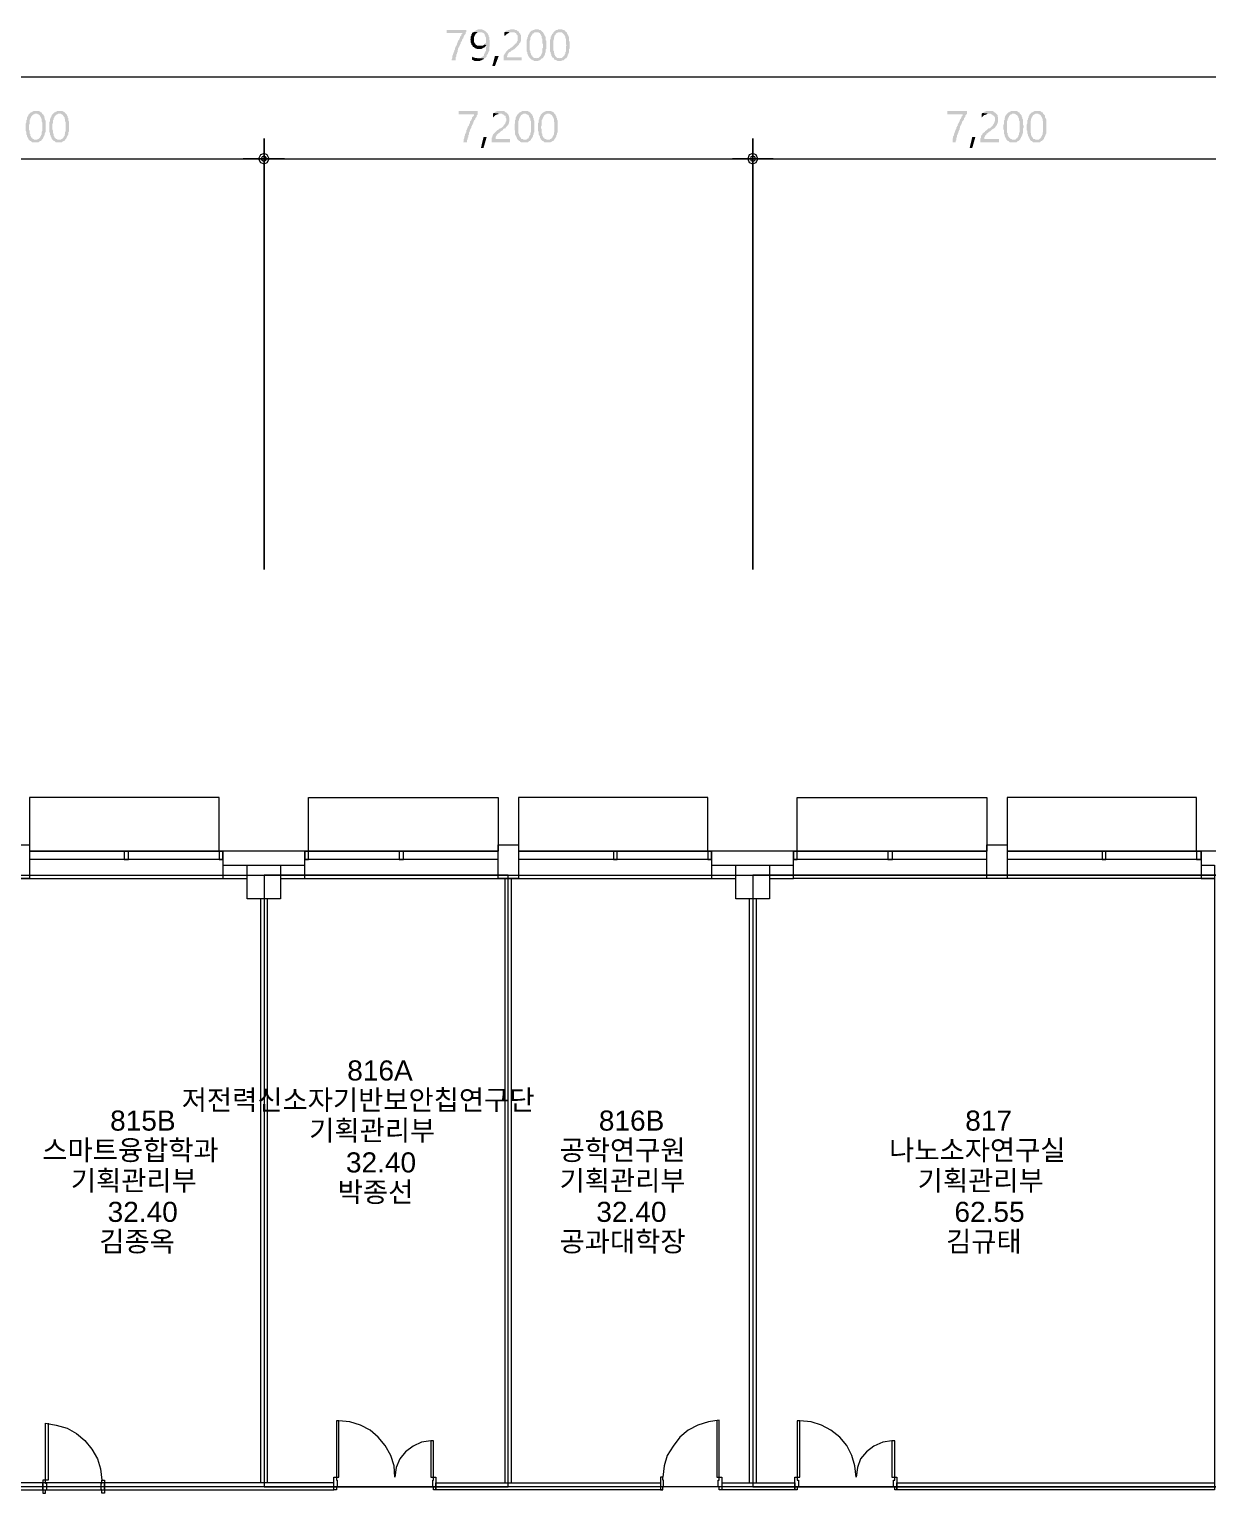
# Model space of a CAD drawing. Header units: millimetres. Extents: x -750 to 90969, y 12223 to 66109.
# Drawn here: x 43804 to 61165, y 28321 to 49913 of the extents above; entities that cross this region are included whole.
import ezdxf

# ---------------------------------------------------------------- set-up
doc = ezdxf.new("R2010")
doc.units = ezdxf.units.MM
for name, color, linetype in [('PDF_문자', 7, 'Continuous'), ('PDF_솔리드 채우기', 7, 'Continuous'), ('PDF_형상', 7, 'Continuous')]:
    doc.layers.add(name, color=color, linetype=linetype)
doc.styles.add('PDF 맑은고딕', font='Arial.ttf')

msp = doc.modelspace()

# ---------------------------------------------------------------- hatches: boundary and pattern name
at = {"layer": 'PDF_솔리드 채우기', "transparency": 33554559}
for points in [[(50243, 49904), (49954, 49904), (49954, 49857), (50187, 49857), (50187, 49857), (50178, 49848), (50169, 49839), (50169, 49820), (50159, 49811), (50150, 49801), (50150, 49792), (50141, 49773), (50141, 49764), (50131, 49755), (50122, 49745), (50122, 49736), (50113, 49727), (50113, 49717), (50103, 49699), (50103, 49699), (50103, 49689), (50094, 49671), (50085, 49661), (50085, 49652), (50075, 49642), (50075, 49624), (50075, 49614), (50066, 49605), (50066, 49596), (50057, 49577), (50057, 49568), (50057, 49568), (50047, 49549), (50047, 49540), (50038, 49521), (50038, 49512), (50038, 49502), (50038, 49493), (50029, 49474), (50029, 49465), (50029, 49456), (50085, 49456), (50085, 49465), (50085, 49474), (50085, 49484), (50085, 49493), (50085, 49502), (50094, 49512), (50094, 49530), (50094, 49540), (50103, 49549), (50103, 49568), (50113, 49577), (50113, 49586), (50113, 49605), (50122, 49614), (50122, 49633), (50131, 49642), (50131, 49652), (50141, 49661), (50141, 49671), (50150, 49680), (50150, 49689), (50159, 49699), (50159, 49717), (50169, 49727), (50169, 49736), (50178, 49745), (50178, 49755), (50187, 49773), (50197, 49783), (50197, 49792), (50206, 49801), (50206, 49811), (50215, 49829), (50225, 49839), (50234, 49848), (50234, 49867), (50243, 49876)], [(50449, 49913), (50440, 49913), (50430, 49913), (50411, 49913), (50402, 49904), (50393, 49904), (50383, 49895), (50374, 49895), (50365, 49885), (50355, 49876), (50440, 49867), (50449, 49867), (50458, 49867), (50477, 49867), (50486, 49857), (50496, 49857), (50505, 49848), (50514, 49839), (50514, 49839), (50514, 49829), (50524, 49811), (50524, 49801), (50533, 49792), (50533, 49783), (50533, 49764), (50533, 49755), (50533, 49745), (50533, 49736), (50533, 49717), (50524, 49708), (50514, 49699), (50505, 49689), (50505, 49689), (50542, 49680), (50542, 49680), (50542, 49661), (50533, 49652), (50533, 49633), (50533, 49624), (50533, 49614), (50533, 49596), (50524, 49586), (50524, 49577), (50514, 49568), (50514, 49558), (50505, 49549), (50505, 49540), (50505, 49530), (50496, 49521), (50486, 49512), (50477, 49512), (50468, 49502), (50458, 49493), (50440, 49493), (50430, 49493), (50421, 49493), (50411, 49484), (50514, 49484), (50524, 49493), (50533, 49502), (50542, 49512), (50542, 49521), (50542, 49530), (50552, 49540), (50561, 49549), (50561, 49558), (50561, 49568), (50570, 49577), (50570, 49586), (50580, 49596), (50580, 49614), (50580, 49624), (50580, 49633), (50580, 49652), (50589, 49661), (50589, 49680), (50589, 49689), (50589, 49708), (50589, 49717), (50589, 49736), (50589, 49745), (50580, 49764), (50580, 49773), (50580, 49783), (50580, 49801), (50570, 49811), (50570, 49820), (50570, 49829), (50561, 49839), (50561, 49848), (50552, 49857), (50552, 49857), (50542, 49867), (50533, 49876), (50524, 49885), (50514, 49895), (50505, 49895), (50496, 49904), (50486, 49904), (50477, 49913), (50458, 49913)], [(50925, 49913), (50916, 49913), (50906, 49913), (50897, 49913), (50878, 49904), (50869, 49904), (50860, 49904), (50850, 49895), (50832, 49895), (50822, 49885), (50813, 49876), (50916, 49867), (50925, 49867), (50934, 49867), (50953, 49867), (50962, 49857), (50972, 49857), (50981, 49848), (50981, 49839), (50990, 49829), (51000, 49820), (51000, 49811), (51000, 49801), (51000, 49783), (51000, 49773), (51000, 49764), (51000, 49745), (50990, 49736), (50990, 49727), (50981, 49717), (50981, 49708), (50972, 49708), (50962, 49699), (50953, 49689), (50944, 49680), (50934, 49671), (50925, 49661), (50916, 49652), (50897, 49642), (50888, 49633), (50878, 49624), (50869, 49624), (50860, 49614), (50850, 49605), (50841, 49596), (50832, 49586), (50822, 49577), (50822, 49568), (50813, 49558), (50804, 49549), (50804, 49540), (50804, 49540), (50794, 49530), (50794, 49512), (50794, 49502), (50794, 49493), (50794, 49474), (50794, 49456), (51056, 49456), (51056, 49502), (50841, 49502), (50841, 49502), (50841, 49512), (50850, 49530), (50850, 49540), (50850, 49540), (50860, 49558), (50869, 49568), (50878, 49577), (50878, 49577), (50888, 49577), (50897, 49586), (50906, 49596), (50916, 49605), (50925, 49605), (50934, 49614), (50953, 49624), (50962, 49633), (50972, 49642), (50981, 49652), (50990, 49661), (51000, 49671), (51009, 49680), (51018, 49689), (51018, 49699), (51028, 49708), (51028, 49708), (51037, 49717), (51037, 49727), (51047, 49736), (51047, 49755), (51047, 49764), (51047, 49773), (51047, 49792), (51047, 49792), (51047, 49801), (51047, 49820), (51047, 49829), (51037, 49839), (51037, 49848), (51028, 49857), (51018, 49867), (51018, 49876), (51009, 49885), (51000, 49885), (50990, 49895), (50981, 49904), (50972, 49904), (50962, 49904), (50944, 49913), (50934, 49913)], [(51280, 49913), (51280, 49913), (51261, 49913), (51252, 49913), (51243, 49904), (51233, 49904), (51215, 49895), (51205, 49895), (51196, 49885), (51187, 49876), (51177, 49867), (51280, 49867), (51280, 49867), (51289, 49867), (51289, 49867), (51299, 49867), (51308, 49867), (51317, 49857), (51327, 49857), (51327, 49848), (51336, 49839), (51336, 49839), (51345, 49829), (51345, 49820), (51355, 49811), (51355, 49792), (51355, 49783), (51364, 49773), (51364, 49755), (51364, 49745), (51364, 49727), (51364, 49708), (51373, 49689), (51373, 49680), (51373, 49661), (51373, 49642), (51364, 49633), (51364, 49614), (51364, 49605), (51364, 49586), (51364, 49577), (51355, 49558), (51355, 49549), (51345, 49540), (51345, 49530), (51336, 49521), (51336, 49521), (51327, 49512), (51317, 49502), (51317, 49502), (51308, 49493), (51299, 49493), (51289, 49493), (51280, 49493), (51271, 49484), (51364, 49484), (51373, 49493), (51383, 49512), (51383, 49512), (51392, 49521), (51392, 49530), (51401, 49540), (51401, 49549), (51401, 49558), (51411, 49577), (51411, 49586), (51411, 49596), (51411, 49614), (51420, 49624), (51420, 49633), (51420, 49652), (51420, 49671), (51420, 49680), (51420, 49699), (51420, 49717), (51420, 49727), (51420, 49745), (51411, 49755), (51411, 49773), (51411, 49783), (51411, 49801), (51401, 49811), (51401, 49820), (51392, 49829), (51392, 49839), (51383, 49848), (51383, 49857), (51373, 49867), (51373, 49876), (51364, 49876), (51355, 49885), (51345, 49895), (51345, 49895), (51336, 49904), (51327, 49904), (51317, 49904), (51308, 49913), (51299, 49913), (51289, 49913)], [(51625, 49913), (51625, 49913), (51607, 49913), (51597, 49913), (51588, 49904), (51569, 49904), (51560, 49895), (51551, 49895), (51541, 49885), (51532, 49876), (51523, 49867), (51625, 49867), (51625, 49867), (51635, 49867), (51635, 49867), (51644, 49867), (51654, 49867), (51663, 49857), (51663, 49857), (51672, 49848), (51682, 49839), (51682, 49839), (51691, 49829), (51691, 49820), (51700, 49811), (51700, 49792), (51700, 49783), (51710, 49773), (51710, 49755), (51710, 49745), (51710, 49727), (51710, 49708), (51710, 49689), (51719, 49680), (51710, 49661), (51710, 49642), (51710, 49633), (51710, 49614), (51710, 49605), (51710, 49586), (51700, 49577), (51700, 49558), (51700, 49549), (51691, 49540), (51691, 49530), (51682, 49521), (51682, 49521), (51672, 49512), (51663, 49502), (51663, 49502), (51654, 49493), (51644, 49493), (51635, 49493), (51625, 49493), (51616, 49484), (51710, 49484), (51719, 49493), (51728, 49512), (51728, 49512), (51738, 49521), (51738, 49530), (51738, 49540), (51747, 49549), (51747, 49558), (51756, 49577), (51756, 49586), (51756, 49596), (51756, 49614), (51756, 49624), (51766, 49633), (51766, 49652), (51766, 49671), (51766, 49680), (51766, 49699), (51766, 49717), (51766, 49727), (51756, 49745), (51756, 49755), (51756, 49773), (51756, 49783), (51756, 49801), (51747, 49811), (51747, 49820), (51738, 49829), (51738, 49839), (51728, 49848), (51728, 49857), (51719, 49867), (51719, 49876), (51710, 49876), (51700, 49885), (51691, 49895), (51691, 49895), (51682, 49904), (51672, 49904), (51663, 49904), (51654, 49913), (51644, 49913), (51635, 49913)], [(50355, 49876), (50346, 49867), (50337, 49867), (50327, 49857), (50327, 49848), (50318, 49839), (50318, 49820), (50309, 49811), (50309, 49801), (50309, 49792), (50309, 49773), (50299, 49764), (50309, 49755), (50309, 49736), (50309, 49727), (50309, 49717), (50318, 49699), (50318, 49689), (50327, 49680), (50337, 49671), (50337, 49661), (50449, 49671), (50440, 49671), (50430, 49671), (50421, 49671), (50402, 49671), (50393, 49680), (50383, 49689), (50374, 49699), (50374, 49699), (50365, 49708), (50365, 49717), (50355, 49727), (50355, 49745), (50355, 49755), (50355, 49773), (50355, 49773), (50355, 49783), (50355, 49801), (50365, 49811), (50365, 49820), (50374, 49829), (50374, 49839), (50374, 49839), (50383, 49848), (50393, 49857), (50411, 49867), (50421, 49867), (50430, 49867), (50440, 49867)], [(50505, 49689), (50496, 49680), (50486, 49671), (50468, 49671), (50458, 49671), (50449, 49671), (50337, 49661), (50346, 49652), (50355, 49652), (50365, 49642), (50374, 49633), (50383, 49633), (50402, 49624), (50411, 49624), (50421, 49624), (50440, 49624), (50440, 49624), (50458, 49624), (50468, 49624), (50477, 49633), (50486, 49633), (50496, 49642), (50505, 49642), (50514, 49652), (50524, 49661), (50533, 49671), (50533, 49680), (50542, 49680)], [(50813, 49876), (50804, 49867), (50804, 49820), (50813, 49820), (50822, 49829), (50832, 49839), (50841, 49848), (50850, 49848), (50860, 49857), (50869, 49857), (50878, 49867), (50888, 49867), (50906, 49867), (50916, 49867)], [(51177, 49867), (51177, 49857), (51168, 49848), (51168, 49848), (51159, 49839), (51159, 49829), (51149, 49820), (51149, 49811), (51149, 49801), (51140, 49792), (51140, 49783), (51140, 49773), (51131, 49755), (51131, 49745), (51131, 49727), (51131, 49717), (51131, 49699), (51131, 49689), (51131, 49671), (51131, 49661), (51131, 49642), (51131, 49633), (51131, 49614), (51131, 49605), (51131, 49586), (51140, 49577), (51140, 49568), (51140, 49558), (51149, 49540), (51149, 49530), (51159, 49521), (51159, 49512), (51168, 49502), (51168, 49502), (51177, 49493), (51187, 49484), (51196, 49474), (51205, 49465), (51215, 49465), (51224, 49456), (51233, 49456), (51243, 49446), (51252, 49446), (51271, 49446), (51271, 49446), (51280, 49446), (51299, 49446), (51308, 49456), (51317, 49456), (51327, 49456), (51336, 49465), (51345, 49474), (51355, 49484), (51364, 49484), (51271, 49484), (51271, 49493), (51261, 49493), (51252, 49493), (51243, 49493), (51233, 49493), (51233, 49502), (51224, 49502), (51215, 49512), (51215, 49521), (51205, 49530), (51196, 49540), (51196, 49549), (51196, 49558), (51187, 49568), (51187, 49577), (51187, 49596), (51177, 49605), (51177, 49624), (51177, 49642), (51177, 49652), (51177, 49671), (51177, 49680), (51177, 49699), (51177, 49717), (51177, 49736), (51177, 49745), (51187, 49764), (51187, 49773), (51187, 49792), (51196, 49801), (51196, 49811), (51205, 49820), (51205, 49829), (51215, 49839), (51215, 49848), (51224, 49848), (51233, 49857), (51233, 49857), (51243, 49867), (51252, 49867), (51261, 49867), (51271, 49867), (51280, 49867)], [(51523, 49867), (51523, 49857), (51513, 49848), (51513, 49848), (51504, 49839), (51504, 49829), (51495, 49820), (51495, 49811), (51485, 49801), (51485, 49792), (51485, 49783), (51485, 49773), (51476, 49755), (51476, 49745), (51476, 49727), (51476, 49717), (51476, 49699), (51476, 49689), (51476, 49671), (51476, 49661), (51476, 49642), (51476, 49633), (51476, 49614), (51476, 49605), (51476, 49586), (51485, 49577), (51485, 49568), (51485, 49558), (51495, 49540), (51495, 49530), (51495, 49521), (51504, 49512), (51504, 49502), (51513, 49502), (51523, 49493), (51532, 49484), (51532, 49474), (51541, 49465), (51551, 49465), (51569, 49456), (51579, 49456), (51588, 49446), (51597, 49446), (51616, 49446), (51616, 49446), (51625, 49446), (51635, 49446), (51654, 49456), (51663, 49456), (51672, 49456), (51682, 49465), (51691, 49474), (51700, 49484), (51710, 49484), (51616, 49484), (51616, 49493), (51607, 49493), (51597, 49493), (51588, 49493), (51579, 49493), (51569, 49502), (51569, 49502), (51560, 49512), (51551, 49521), (51551, 49530), (51541, 49540), (51541, 49549), (51541, 49558), (51532, 49568), (51532, 49577), (51532, 49596), (51523, 49605), (51523, 49624), (51523, 49642), (51523, 49652), (51523, 49671), (51523, 49680), (51523, 49699), (51523, 49717), (51523, 49736), (51523, 49745), (51532, 49764), (51532, 49773), (51532, 49792), (51541, 49801), (51541, 49811), (51541, 49820), (51551, 49829), (51560, 49839), (51560, 49848), (51569, 49848), (51569, 49857), (51579, 49857), (51588, 49867), (51597, 49867), (51607, 49867), (51616, 49867), (51625, 49867)], [(50327, 49512), (50327, 49465), (50327, 49465), (50346, 49456), (50355, 49456), (50365, 49446), (50374, 49446), (50393, 49446), (50402, 49446), (50402, 49446), (50421, 49446), (50430, 49446), (50440, 49446), (50458, 49456), (50468, 49456), (50477, 49465), (50486, 49465), (50496, 49474), (50505, 49484), (50514, 49484), (50411, 49484), (50402, 49493), (50383, 49493), (50374, 49493), (50365, 49493), (50355, 49502), (50337, 49502)], [(43809, 48671), (43800, 48662), (43790, 48653), (43790, 48653), (43790, 48643), (43781, 48634), (43781, 48625), (43772, 48615), (43772, 48606), (43772, 48587), (43762, 48578), (43762, 48569), (43762, 48559), (43762, 48541), (43753, 48531), (43753, 48513), (43753, 48503), (43753, 48485), (43753, 48466), (43753, 48456), (43753, 48447), (43753, 48428), (43753, 48419), (43762, 48400), (43762, 48391), (43762, 48382), (43762, 48363), (43772, 48354), (43772, 48344), (43772, 48335), (43781, 48326), (43781, 48316), (43790, 48307), (43790, 48298), (43800, 48288), (43809, 48279), (43818, 48270), (43828, 48270), (43837, 48260), (43847, 48251), (43856, 48251), (43865, 48251), (43884, 48251), (43893, 48251), (43893, 48251), (43912, 48251), (43921, 48251), (43931, 48251), (43940, 48251), (43949, 48260), (43968, 48270), (43977, 48270), (43987, 48279), (43987, 48288), (43903, 48288), (43893, 48288), (43884, 48288), (43875, 48288), (43865, 48298), (43865, 48298), (43856, 48298), (43847, 48307), (43847, 48316), (43837, 48316), (43828, 48326), (43828, 48335), (43818, 48344), (43818, 48354), (43818, 48372), (43809, 48382), (43809, 48391), (43809, 48410), (43809, 48419), (43800, 48438), (43800, 48456), (43800, 48475), (43800, 48485), (43800, 48503), (43809, 48522), (43809, 48531), (43809, 48550), (43809, 48559), (43809, 48578), (43818, 48587), (43818, 48597), (43818, 48606), (43828, 48615), (43828, 48625), (43837, 48634), (43847, 48643), (43847, 48653), (43856, 48653), (43865, 48662), (43865, 48662), (43875, 48662), (43884, 48671), (43893, 48671), (43903, 48671)], [(43903, 48709), (43903, 48709), (43893, 48709), (43875, 48709), (43865, 48709), (43856, 48699), (43847, 48699), (43837, 48690), (43828, 48690), (43818, 48681), (43809, 48671), (43903, 48671), (43903, 48671), (43912, 48671), (43921, 48671), (43931, 48662), (43931, 48662), (43940, 48662), (43949, 48653), (43959, 48653), (43959, 48643), (43968, 48634), (43968, 48625), (43977, 48615), (43977, 48606), (43987, 48597), (43987, 48587), (43987, 48569), (43987, 48559), (43996, 48541), (43996, 48531), (43996, 48513), (43996, 48494), (43996, 48475), (43996, 48466), (43996, 48447), (43996, 48428), (43996, 48419), (43987, 48400), (43987, 48391), (43987, 48372), (43987, 48363), (43977, 48354), (43977, 48344), (43968, 48335), (43968, 48326), (43959, 48316), (43949, 48307), (43949, 48307), (43940, 48298), (43931, 48298), (43921, 48288), (43921, 48288), (43912, 48288), (43903, 48288), (43987, 48288), (43996, 48298), (44005, 48307), (44005, 48316), (44015, 48326), (44015, 48335), (44024, 48344), (44024, 48354), (44033, 48363), (44033, 48372), (44033, 48382), (44043, 48400), (44043, 48410), (44043, 48419), (44043, 48438), (44043, 48447), (44043, 48466), (44043, 48485), (44043, 48494), (44043, 48513), (44043, 48531), (44043, 48541), (44043, 48559), (44043, 48569), (44033, 48587), (44033, 48597), (44033, 48606), (44024, 48615), (44024, 48634), (44015, 48643), (44015, 48653), (44005, 48662), (44005, 48662), (43996, 48671), (43987, 48681), (43987, 48690), (43977, 48690), (43968, 48699), (43959, 48699), (43949, 48709), (43940, 48709), (43931, 48709), (43921, 48709), (43912, 48709)], [(44155, 48671), (44145, 48662), (44136, 48653), (44136, 48653), (44136, 48643), (44127, 48634), (44127, 48625), (44117, 48615), (44117, 48606), (44108, 48587), (44108, 48578), (44108, 48569), (44108, 48559), (44099, 48541), (44099, 48531), (44099, 48513), (44099, 48503), (44099, 48485), (44099, 48466), (44099, 48456), (44099, 48447), (44099, 48428), (44099, 48419), (44099, 48400), (44108, 48391), (44108, 48382), (44108, 48363), (44117, 48354), (44117, 48344), (44117, 48335), (44127, 48326), (44127, 48316), (44136, 48307), (44136, 48298), (44145, 48288), (44155, 48279), (44164, 48270), (44173, 48270), (44183, 48260), (44192, 48251), (44201, 48251), (44211, 48251), (44229, 48251), (44239, 48251), (44239, 48251), (44257, 48251), (44267, 48251), (44276, 48251), (44285, 48251), (44295, 48260), (44313, 48270), (44323, 48270), (44323, 48279), (44332, 48288), (44248, 48288), (44239, 48288), (44229, 48288), (44220, 48288), (44211, 48298), (44211, 48298), (44201, 48298), (44192, 48307), (44183, 48316), (44183, 48316), (44173, 48326), (44173, 48335), (44164, 48344), (44164, 48354), (44164, 48372), (44155, 48382), (44155, 48391), (44155, 48410), (44155, 48419), (44145, 48438), (44145, 48456), (44145, 48475), (44145, 48485), (44145, 48503), (44145, 48522), (44155, 48531), (44155, 48550), (44155, 48559), (44155, 48578), (44164, 48587), (44164, 48597), (44164, 48606), (44173, 48615), (44173, 48625), (44183, 48634), (44192, 48643), (44192, 48653), (44201, 48653), (44211, 48662), (44211, 48662), (44220, 48662), (44229, 48671), (44239, 48671), (44248, 48671)], [(44248, 48709), (44248, 48709), (44239, 48709), (44220, 48709), (44211, 48709), (44201, 48699), (44192, 48699), (44183, 48690), (44173, 48690), (44164, 48681), (44155, 48671), (44248, 48671), (44248, 48671), (44257, 48671), (44267, 48671), (44276, 48662), (44276, 48662), (44285, 48662), (44295, 48653), (44295, 48653), (44304, 48643), (44313, 48634), (44313, 48625), (44323, 48615), (44323, 48606), (44323, 48597), (44332, 48587), (44332, 48569), (44332, 48559), (44341, 48541), (44341, 48531), (44341, 48513), (44341, 48494), (44341, 48475), (44341, 48466), (44341, 48447), (44341, 48428), (44341, 48419), (44332, 48400), (44332, 48391), (44332, 48372), (44323, 48363), (44323, 48354), (44323, 48344), (44313, 48335), (44313, 48326), (44304, 48316), (44295, 48307), (44295, 48307), (44285, 48298), (44276, 48298), (44267, 48288), (44267, 48288), (44257, 48288), (44248, 48288), (44332, 48288), (44341, 48298), (44351, 48307), (44351, 48316), (44360, 48326), (44360, 48335), (44369, 48344), (44369, 48354), (44379, 48363), (44379, 48372), (44379, 48382), (44379, 48400), (44388, 48410), (44388, 48419), (44388, 48438), (44388, 48447), (44388, 48466), (44388, 48485), (44388, 48494), (44388, 48513), (44388, 48531), (44388, 48541), (44388, 48559), (44379, 48569), (44379, 48587), (44379, 48597), (44379, 48606), (44369, 48615), (44369, 48634), (44360, 48643), (44360, 48653), (44351, 48662), (44351, 48662), (44341, 48671), (44332, 48681), (44332, 48690), (44323, 48690), (44313, 48699), (44304, 48699), (44295, 48709), (44285, 48709), (44276, 48709), (44267, 48709), (44257, 48709)], [(50411, 48709), (50131, 48709), (50131, 48662), (50355, 48662), (50355, 48662), (50355, 48643), (50346, 48634), (50337, 48625), (50327, 48615), (50327, 48597), (50318, 48587), (50318, 48578), (50309, 48569), (50299, 48559), (50299, 48541), (50290, 48531), (50290, 48522), (50281, 48513), (50281, 48503), (50281, 48494), (50271, 48485), (50262, 48475), (50262, 48466), (50253, 48447), (50253, 48438), (50243, 48428), (50243, 48419), (50243, 48400), (50234, 48391), (50234, 48382), (50225, 48372), (50225, 48363), (50225, 48354), (50215, 48335), (50215, 48326), (50215, 48316), (50206, 48298), (50206, 48288), (50206, 48279), (50206, 48270), (50197, 48251), (50253, 48251), (50253, 48260), (50253, 48270), (50253, 48279), (50262, 48298), (50262, 48307), (50262, 48316), (50271, 48326), (50271, 48335), (50271, 48354), (50281, 48363), (50281, 48372), (50281, 48391), (50290, 48400), (50290, 48419), (50299, 48428), (50299, 48438), (50309, 48447), (50309, 48456), (50318, 48466), (50318, 48485), (50327, 48494), (50327, 48503), (50337, 48513), (50337, 48522), (50346, 48531), (50346, 48550), (50355, 48559), (50355, 48569), (50365, 48578), (50374, 48587), (50374, 48606), (50383, 48615), (50393, 48625), (50393, 48643), (50402, 48653), (50411, 48662), (50411, 48671)], [(50748, 48709), (50748, 48709), (50729, 48709), (50720, 48709), (50710, 48709), (50692, 48709), (50682, 48699), (50673, 48699), (50664, 48690), (50654, 48681), (50645, 48681), (50738, 48671), (50748, 48671), (50766, 48671), (50776, 48662), (50785, 48662), (50794, 48653), (50804, 48643), (50813, 48643), (50822, 48634), (50822, 48625), (50822, 48615), (50832, 48597), (50832, 48587), (50832, 48569), (50832, 48559), (50822, 48550), (50822, 48541), (50813, 48522), (50813, 48513), (50804, 48513), (50794, 48503), (50794, 48494), (50785, 48485), (50776, 48475), (50766, 48466), (50748, 48456), (50738, 48456), (50729, 48447), (50720, 48438), (50701, 48428), (50692, 48419), (50682, 48410), (50673, 48400), (50673, 48400), (50664, 48391), (50654, 48382), (50645, 48372), (50636, 48363), (50636, 48354), (50626, 48344), (50626, 48335), (50626, 48326), (50617, 48316), (50617, 48307), (50617, 48288), (50617, 48279), (50617, 48251), (50888, 48251), (50888, 48298), (50673, 48298), (50673, 48307), (50673, 48316), (50673, 48326), (50682, 48335), (50682, 48344), (50692, 48354), (50692, 48363), (50710, 48372), (50710, 48372), (50710, 48382), (50720, 48382), (50729, 48391), (50738, 48400), (50748, 48410), (50766, 48419), (50776, 48428), (50785, 48438), (50794, 48447), (50804, 48456), (50822, 48456), (50822, 48466), (50832, 48475), (50841, 48485), (50850, 48494), (50850, 48503), (50860, 48503), (50860, 48513), (50869, 48531), (50869, 48541), (50869, 48550), (50878, 48559), (50878, 48578), (50878, 48587), (50878, 48587), (50878, 48606), (50878, 48615), (50869, 48625), (50869, 48643), (50860, 48653), (50860, 48662), (50850, 48671), (50841, 48681), (50841, 48681), (50832, 48690), (50822, 48690), (50813, 48699), (50804, 48709), (50785, 48709), (50776, 48709), (50766, 48709)], [(50645, 48681), (50636, 48671), (50636, 48615), (50636, 48615), (50645, 48625), (50654, 48634), (50664, 48643), (50673, 48653), (50682, 48653), (50692, 48662), (50710, 48662), (50720, 48671), (50729, 48671), (50738, 48671)], [(51009, 48671), (51000, 48662), (50990, 48653), (50990, 48653), (50990, 48643), (50981, 48634), (50981, 48625), (50972, 48615), (50972, 48606), (50972, 48587), (50962, 48578), (50962, 48569), (50962, 48559), (50962, 48541), (50962, 48531), (50953, 48513), (50953, 48503), (50953, 48485), (50953, 48466), (50953, 48456), (50953, 48447), (50953, 48428), (50962, 48419), (50962, 48400), (50962, 48391), (50962, 48382), (50962, 48363), (50972, 48354), (50972, 48344), (50981, 48335), (50981, 48326), (50990, 48316), (50990, 48307), (50990, 48298), (51000, 48288), (51009, 48279), (51018, 48270), (51028, 48270), (51037, 48260), (51047, 48251), (51056, 48251), (51075, 48251), (51084, 48251), (51093, 48251), (51093, 48251), (51112, 48251), (51121, 48251), (51131, 48251), (51149, 48251), (51159, 48260), (51168, 48270), (51177, 48270), (51187, 48279), (51196, 48288), (51103, 48288), (51093, 48288), (51084, 48288), (51084, 48288), (51075, 48298), (51065, 48298), (51056, 48298), (51047, 48307), (51047, 48316), (51037, 48316), (51037, 48326), (51028, 48335), (51028, 48344), (51018, 48354), (51018, 48372), (51009, 48382), (51009, 48391), (51009, 48410), (51009, 48419), (51009, 48438), (51009, 48456), (51009, 48475), (51009, 48485), (51009, 48503), (51009, 48522), (51009, 48531), (51009, 48550), (51009, 48559), (51018, 48578), (51018, 48587), (51018, 48597), (51028, 48606), (51028, 48615), (51037, 48625), (51037, 48634), (51047, 48643), (51047, 48653), (51056, 48653), (51065, 48662), (51075, 48662), (51075, 48662), (51084, 48671), (51093, 48671), (51103, 48671)], [(51103, 48709), (51103, 48709), (51093, 48709), (51084, 48709), (51065, 48709), (51056, 48699), (51047, 48699), (51037, 48690), (51028, 48690), (51018, 48681), (51009, 48671), (51103, 48671), (51103, 48671), (51112, 48671), (51121, 48671), (51131, 48662), (51140, 48662), (51140, 48662), (51149, 48653), (51159, 48653), (51159, 48643), (51168, 48634), (51168, 48625), (51177, 48615), (51177, 48606), (51187, 48597), (51187, 48587), (51187, 48569), (51196, 48559), (51196, 48541), (51196, 48531), (51196, 48513), (51196, 48494), (51196, 48475), (51196, 48466), (51196, 48447), (51196, 48428), (51196, 48419), (51196, 48400), (51187, 48391), (51187, 48372), (51187, 48363), (51177, 48354), (51177, 48344), (51168, 48335), (51168, 48326), (51159, 48316), (51159, 48307), (51149, 48307), (51140, 48298), (51131, 48298), (51131, 48288), (51121, 48288), (51112, 48288), (51103, 48288), (51196, 48288), (51196, 48298), (51205, 48307), (51215, 48316), (51215, 48326), (51224, 48335), (51224, 48344), (51224, 48354), (51233, 48363), (51233, 48372), (51233, 48382), (51243, 48400), (51243, 48410), (51243, 48419), (51243, 48438), (51243, 48447), (51243, 48466), (51243, 48485), (51243, 48494), (51243, 48513), (51243, 48531), (51243, 48541), (51243, 48559), (51243, 48569), (51233, 48587), (51233, 48597), (51233, 48606), (51224, 48615), (51224, 48634), (51215, 48643), (51215, 48653), (51205, 48662), (51205, 48662), (51196, 48671), (51187, 48681), (51187, 48690), (51177, 48690), (51168, 48699), (51159, 48699), (51149, 48709), (51149, 48709), (51140, 48709), (51131, 48709), (51112, 48709)], [(51355, 48671), (51345, 48662), (51336, 48653), (51336, 48653), (51336, 48643), (51327, 48634), (51327, 48625), (51317, 48615), (51317, 48606), (51317, 48587), (51308, 48578), (51308, 48569), (51308, 48559), (51308, 48541), (51299, 48531), (51299, 48513), (51299, 48503), (51299, 48485), (51299, 48466), (51299, 48456), (51299, 48447), (51299, 48428), (51299, 48419), (51308, 48400), (51308, 48391), (51308, 48382), (51308, 48363), (51317, 48354), (51317, 48344), (51327, 48335), (51327, 48326), (51327, 48316), (51336, 48307), (51336, 48298), (51345, 48288), (51355, 48279), (51364, 48270), (51373, 48270), (51383, 48260), (51392, 48251), (51401, 48251), (51420, 48251), (51429, 48251), (51439, 48251), (51439, 48251), (51457, 48251), (51467, 48251), (51476, 48251), (51485, 48251), (51504, 48260), (51513, 48270), (51523, 48270), (51532, 48279), (51541, 48288), (51448, 48288), (51439, 48288), (51429, 48288), (51420, 48288), (51420, 48298), (51411, 48298), (51401, 48298), (51392, 48307), (51392, 48316), (51383, 48316), (51373, 48326), (51373, 48335), (51364, 48344), (51364, 48354), (51364, 48372), (51355, 48382), (51355, 48391), (51355, 48410), (51355, 48419), (51355, 48438), (51345, 48456), (51345, 48475), (51345, 48485), (51355, 48503), (51355, 48522), (51355, 48531), (51355, 48550), (51355, 48559), (51355, 48578), (51364, 48587), (51364, 48597), (51373, 48606), (51373, 48615), (51383, 48625), (51383, 48634), (51392, 48643), (51392, 48653), (51401, 48653), (51411, 48662), (51420, 48662), (51420, 48662), (51429, 48671), (51439, 48671), (51448, 48671)], [(51448, 48709), (51448, 48709), (51439, 48709), (51420, 48709), (51411, 48709), (51401, 48699), (51392, 48699), (51383, 48690), (51373, 48690), (51364, 48681), (51355, 48671), (51448, 48671), (51448, 48671), (51457, 48671), (51467, 48671), (51476, 48662), (51485, 48662), (51485, 48662), (51495, 48653), (51504, 48653), (51504, 48643), (51513, 48634), (51513, 48625), (51523, 48615), (51523, 48606), (51532, 48597), (51532, 48587), (51532, 48569), (51532, 48559), (51541, 48541), (51541, 48531), (51541, 48513), (51541, 48494), (51541, 48475), (51541, 48466), (51541, 48447), (51541, 48428), (51541, 48419), (51541, 48400), (51532, 48391), (51532, 48372), (51532, 48363), (51523, 48354), (51523, 48344), (51513, 48335), (51513, 48326), (51504, 48316), (51504, 48307), (51495, 48307), (51485, 48298), (51476, 48298), (51476, 48288), (51467, 48288), (51457, 48288), (51448, 48288), (51541, 48288), (51541, 48298), (51551, 48307), (51560, 48316), (51560, 48326), (51569, 48335), (51569, 48344), (51569, 48354), (51579, 48363), (51579, 48372), (51579, 48382), (51588, 48400), (51588, 48410), (51588, 48419), (51588, 48438), (51588, 48447), (51588, 48466), (51588, 48485), (51588, 48494), (51588, 48513), (51588, 48531), (51588, 48541), (51588, 48559), (51588, 48569), (51579, 48587), (51579, 48597), (51579, 48606), (51569, 48615), (51569, 48634), (51560, 48643), (51560, 48653), (51551, 48662), (51551, 48662), (51541, 48671), (51532, 48681), (51532, 48690), (51523, 48690), (51513, 48699), (51504, 48699), (51495, 48709), (51485, 48709), (51476, 48709), (51467, 48709), (51457, 48709)], [(57621, 48709), (57331, 48709), (57331, 48662), (57565, 48662), (57555, 48662), (57555, 48643), (57546, 48634), (57537, 48625), (57537, 48615), (57527, 48597), (57518, 48587), (57518, 48578), (57509, 48569), (57509, 48559), (57499, 48541), (57490, 48531), (57490, 48522), (57481, 48513), (57481, 48503), (57481, 48494), (57471, 48485), (57471, 48475), (57462, 48466), (57462, 48447), (57453, 48438), (57453, 48428), (57443, 48419), (57443, 48400), (57434, 48391), (57434, 48382), (57425, 48372), (57425, 48363), (57425, 48354), (57415, 48335), (57415, 48326), (57415, 48316), (57406, 48298), (57406, 48288), (57406, 48279), (57406, 48270), (57406, 48251), (57453, 48251), (57453, 48260), (57453, 48270), (57462, 48279), (57462, 48298), (57462, 48307), (57462, 48316), (57471, 48326), (57471, 48335), (57471, 48354), (57481, 48363), (57481, 48372), (57490, 48391), (57490, 48400), (57499, 48419), (57499, 48428), (57509, 48438), (57509, 48447), (57509, 48456), (57518, 48466), (57518, 48485), (57527, 48494), (57527, 48503), (57537, 48513), (57537, 48522), (57546, 48531), (57546, 48550), (57555, 48559), (57565, 48569), (57565, 48578), (57574, 48587), (57574, 48606), (57583, 48615), (57593, 48625), (57593, 48643), (57602, 48653), (57611, 48662), (57621, 48671)], [(57948, 48709), (57948, 48709), (57938, 48709), (57920, 48709), (57910, 48709), (57901, 48709), (57882, 48699), (57873, 48699), (57864, 48690), (57854, 48681), (57845, 48681), (57948, 48671), (57957, 48671), (57966, 48671), (57976, 48662), (57985, 48662), (57994, 48653), (58004, 48643), (58013, 48643), (58022, 48634), (58022, 48625), (58032, 48615), (58032, 48597), (58032, 48587), (58032, 48569), (58032, 48559), (58022, 48550), (58022, 48541), (58013, 48522), (58013, 48513), (58004, 48513), (58004, 48503), (57994, 48494), (57985, 48485), (57976, 48475), (57966, 48466), (57957, 48456), (57938, 48456), (57929, 48447), (57920, 48438), (57910, 48428), (57892, 48419), (57882, 48410), (57882, 48400), (57873, 48400), (57864, 48391), (57854, 48382), (57845, 48372), (57845, 48363), (57836, 48354), (57826, 48344), (57826, 48335), (57826, 48326), (57826, 48316), (57817, 48307), (57817, 48288), (57817, 48279), (57817, 48251), (58088, 48251), (58088, 48298), (57873, 48298), (57873, 48307), (57873, 48316), (57873, 48326), (57882, 48335), (57882, 48344), (57892, 48354), (57901, 48363), (57910, 48372), (57910, 48372), (57910, 48382), (57920, 48382), (57929, 48391), (57938, 48400), (57957, 48410), (57966, 48419), (57976, 48428), (57985, 48438), (58004, 48447), (58013, 48456), (58022, 48456), (58032, 48466), (58041, 48475), (58041, 48485), (58050, 48494), (58060, 48503), (58060, 48503), (58060, 48513), (58069, 48531), (58069, 48541), (58078, 48550), (58078, 48559), (58078, 48578), (58078, 48587), (58078, 48587), (58078, 48606), (58078, 48615), (58069, 48625), (58069, 48643), (58069, 48653), (58060, 48662), (58050, 48671), (58041, 48681), (58041, 48681), (58032, 48690), (58022, 48690), (58013, 48699), (58004, 48709), (57985, 48709), (57976, 48709), (57966, 48709)], [(57845, 48681), (57836, 48671), (57836, 48615), (57836, 48615), (57845, 48625), (57854, 48634), (57864, 48643), (57873, 48653), (57892, 48653), (57892, 48662), (57910, 48662), (57920, 48671), (57929, 48671), (57948, 48671)], [(58209, 48671), (58200, 48662), (58200, 48653), (58190, 48653), (58190, 48643), (58181, 48634), (58181, 48625), (58181, 48615), (58172, 48606), (58172, 48587), (58172, 48578), (58162, 48569), (58162, 48559), (58162, 48541), (58162, 48531), (58162, 48513), (58153, 48503), (58153, 48485), (58153, 48466), (58153, 48456), (58153, 48447), (58162, 48428), (58162, 48419), (58162, 48400), (58162, 48391), (58162, 48382), (58172, 48363), (58172, 48354), (58172, 48344), (58181, 48335), (58181, 48326), (58190, 48316), (58190, 48307), (58200, 48298), (58200, 48288), (58209, 48279), (58218, 48270), (58228, 48270), (58237, 48260), (58247, 48251), (58265, 48251), (58275, 48251), (58284, 48251), (58293, 48251), (58303, 48251), (58312, 48251), (58321, 48251), (58331, 48251), (58349, 48251), (58359, 48260), (58368, 48270), (58377, 48270), (58387, 48279), (58396, 48288), (58303, 48288), (58303, 48288), (58293, 48288), (58284, 48288), (58275, 48298), (58265, 48298), (58256, 48298), (58256, 48307), (58247, 48316), (58237, 48316), (58237, 48326), (58228, 48335), (58228, 48344), (58218, 48354), (58218, 48372), (58218, 48382), (58209, 48391), (58209, 48410), (58209, 48419), (58209, 48438), (58209, 48456), (58209, 48475), (58209, 48485), (58209, 48503), (58209, 48522), (58209, 48531), (58209, 48550), (58209, 48559), (58218, 48578), (58218, 48587), (58218, 48597), (58228, 48606), (58228, 48615), (58237, 48625), (58237, 48634), (58247, 48643), (58256, 48653), (58256, 48653), (58265, 48662), (58275, 48662), (58284, 48662), (58284, 48671), (58293, 48671), (58303, 48671)], [(58312, 48709), (58303, 48709), (58293, 48709), (58284, 48709), (58265, 48709), (58256, 48699), (58247, 48699), (58237, 48690), (58228, 48690), (58218, 48681), (58209, 48671), (58303, 48671), (58303, 48671), (58312, 48671), (58321, 48671), (58331, 48662), (58340, 48662), (58340, 48662), (58349, 48653), (58359, 48653), (58359, 48643), (58368, 48634), (58377, 48625), (58377, 48615), (58377, 48606), (58387, 48597), (58387, 48587), (58387, 48569), (58396, 48559), (58396, 48541), (58396, 48531), (58396, 48513), (58396, 48494), (58396, 48475), (58396, 48466), (58396, 48447), (58396, 48428), (58396, 48419), (58396, 48400), (58387, 48391), (58387, 48372), (58387, 48363), (58377, 48354), (58377, 48344), (58377, 48335), (58368, 48326), (58359, 48316), (58359, 48307), (58349, 48307), (58340, 48298), (58340, 48298), (58331, 48288), (58321, 48288), (58312, 48288), (58303, 48288), (58396, 48288), (58405, 48298), (58405, 48307), (58415, 48316), (58415, 48326), (58424, 48335), (58424, 48344), (58433, 48354), (58433, 48363), (58433, 48372), (58443, 48382), (58443, 48400), (58443, 48410), (58443, 48419), (58443, 48438), (58443, 48447), (58452, 48466), (58452, 48485), (58452, 48494), (58443, 48513), (58443, 48531), (58443, 48541), (58443, 48559), (58443, 48569), (58443, 48587), (58433, 48597), (58433, 48606), (58433, 48615), (58424, 48634), (58424, 48643), (58415, 48653), (58415, 48662), (58405, 48662), (58396, 48671), (58396, 48681), (58387, 48690), (58377, 48690), (58368, 48699), (58359, 48699), (58359, 48709), (58349, 48709), (58340, 48709), (58331, 48709), (58321, 48709)], [(58555, 48671), (58545, 48662), (58536, 48653), (58536, 48653), (58536, 48643), (58527, 48634), (58527, 48625), (58527, 48615), (58517, 48606), (58517, 48587), (58508, 48578), (58508, 48569), (58508, 48559), (58508, 48541), (58508, 48531), (58499, 48513), (58499, 48503), (58499, 48485), (58499, 48466), (58499, 48456), (58499, 48447), (58499, 48428), (58508, 48419), (58508, 48400), (58508, 48391), (58508, 48382), (58517, 48363), (58517, 48354), (58517, 48344), (58527, 48335), (58527, 48326), (58536, 48316), (58536, 48307), (58545, 48298), (58545, 48288), (58555, 48279), (58564, 48270), (58573, 48270), (58583, 48260), (58592, 48251), (58601, 48251), (58620, 48251), (58629, 48251), (58639, 48251), (58639, 48251), (58657, 48251), (58667, 48251), (58676, 48251), (58695, 48251), (58704, 48260), (58713, 48270), (58723, 48270), (58732, 48279), (58741, 48288), (58648, 48288), (58639, 48288), (58639, 48288), (58629, 48288), (58620, 48298), (58611, 48298), (58601, 48298), (58592, 48307), (58592, 48316), (58583, 48316), (58583, 48326), (58573, 48335), (58573, 48344), (58564, 48354), (58564, 48372), (58564, 48382), (58555, 48391), (58555, 48410), (58555, 48419), (58555, 48438), (58555, 48456), (58555, 48475), (58555, 48485), (58555, 48503), (58555, 48522), (58555, 48531), (58555, 48550), (58555, 48559), (58564, 48578), (58564, 48587), (58564, 48597), (58573, 48606), (58573, 48615), (58583, 48625), (58583, 48634), (58592, 48643), (58592, 48653), (58601, 48653), (58611, 48662), (58620, 48662), (58620, 48662), (58629, 48671), (58639, 48671), (58648, 48671)], [(58648, 48709), (58648, 48709), (58639, 48709), (58629, 48709), (58611, 48709), (58601, 48699), (58592, 48699), (58583, 48690), (58573, 48690), (58564, 48681), (58555, 48671), (58648, 48671), (58648, 48671), (58657, 48671), (58667, 48671), (58676, 48662), (58685, 48662), (58685, 48662), (58695, 48653), (58704, 48653), (58704, 48643), (58713, 48634), (58713, 48625), (58723, 48615), (58723, 48606), (58732, 48597), (58732, 48587), (58732, 48569), (58741, 48559), (58741, 48541), (58741, 48531), (58741, 48513), (58741, 48494), (58741, 48475), (58741, 48466), (58741, 48447), (58741, 48428), (58741, 48419), (58741, 48400), (58732, 48391), (58732, 48372), (58732, 48363), (58723, 48354), (58723, 48344), (58713, 48335), (58713, 48326), (58704, 48316), (58704, 48307), (58695, 48307), (58685, 48298), (58685, 48298), (58676, 48288), (58667, 48288), (58657, 48288), (58648, 48288), (58741, 48288), (58751, 48298), (58751, 48307), (58760, 48316), (58760, 48326), (58769, 48335), (58769, 48344), (58779, 48354), (58779, 48363), (58779, 48372), (58788, 48382), (58788, 48400), (58788, 48410), (58788, 48419), (58788, 48438), (58788, 48447), (58788, 48466), (58788, 48485), (58788, 48494), (58788, 48513), (58788, 48531), (58788, 48541), (58788, 48559), (58788, 48569), (58788, 48587), (58779, 48597), (58779, 48606), (58769, 48615), (58769, 48634), (58769, 48643), (58760, 48653), (58751, 48662), (58751, 48662), (58741, 48671), (58741, 48681), (58732, 48690), (58723, 48690), (58713, 48699), (58704, 48699), (58704, 48709), (58695, 48709), (58685, 48709), (58676, 48709), (58667, 48709)]]:
    msp.add_hatch(color=256, dxfattribs=at).paths.add_polyline_path(points)

# ---------------------------------------------------------------- linework, layer by layer
at = {"layer": 'PDF_솔리드 채우기', "lineweight": 5, "transparency": 33554559}
for points in [[(50720, 49521), (50664, 49372), (50664, 49521), (50626, 49372)], [(50542, 48326), (50496, 48167), (50496, 48326), (50458, 48167)], [(57742, 48326), (57696, 48167), (57696, 48326), (57658, 48167)]]:
    msp.add_solid(points, dxfattribs=at)
at = {"layer": 'PDF_형상', "lineweight": 5}
for points in [[(11404, 49213), (90315, 49213)], [(40204, 48008), (47106, 48008)], [(47414, 48008), (54315, 48008)], [(54614, 48008), (61515, 48008)], [(46601, 37811), (46601, 38604), (43809, 38604), (43809, 37811)], [(47918, 37811), (47918, 38604), (50710, 38604), (50710, 37811)], [(53801, 37811), (53801, 38604), (51009, 38604), (51009, 37811)], [(55118, 37811), (55118, 38604), (57910, 38604), (57910, 37811)], [(61001, 37811), (61001, 38604), (58209, 38604), (58209, 37811)], [(47507, 37409), (47862, 37409), (47862, 37811), (46657, 37811), (46657, 37409), (47012, 37409)], [(54707, 37409), (55062, 37409), (55062, 37811), (53857, 37811), (53857, 37409), (54212, 37409)], [(63691, 37605), (63691, 37811), (61067, 37811), (58209, 37811), (61067, 37811), (61067, 37409), (61263, 37409), (61067, 37409), (55062, 37409)], [(46657, 37689), (43809, 37689)], [(46657, 37605), (47862, 37605)], [(50710, 37689), (47862, 37689)], [(53857, 37689), (51009, 37689)], [(53857, 37605), (55062, 37605)], [(57910, 37689), (55062, 37689)], [(61067, 37605), (61263, 37605), (61263, 28407), (56584, 28407), (56584, 28509), (61263, 28509)], [(61067, 37689), (58209, 37689)], [(40055, 37456), (50860, 37456), (56911, 37456), (61412, 37456), (62468, 37456), (66464, 37456), (71862, 37456), (78866, 37456), (82863, 37456), (84917, 37456), (84917, 34010), (84917, 28556), (90773, 28556), (90773, 26165), (90773, 18377), (86869, 18377), (83264, 18377), (76064, 18377), (47264, 18377), (40055, 18377)], [(78866, 37456), (71862, 37456), (71862, 28556), (66464, 28556), (62860, 28556), (62860, 32002), (62860, 34010), (62468, 34010), (61412, 34010), (61412, 28453), (56911, 28453), (50860, 28453), (40055, 28453)], [(40662, 37409), (46657, 37409)], [(47862, 37409), (53857, 37409)], [(50813, 28509), (50813, 37409)], [(50906, 28509), (50906, 37409)], [(47208, 37110), (47208, 28509)], [(47311, 37110), (47311, 28509)], [(54408, 37110), (54408, 28509)], [(54511, 37110), (54511, 28509)], [(44080, 29387), (44080, 28547), (44043, 28547), (44043, 29387), (44201, 29359), (44360, 29313), (44500, 29238), (44622, 29135), (44724, 29004), (44808, 28864), (44855, 28715), (44874, 28547)], [(49720, 29126), (49720, 28593), (49758, 28593), (49758, 29126), (49720, 29126), (49580, 29107), (49459, 29051), (49347, 28967), (49263, 28864), (49207, 28734), (49188, 28593), (49179, 28762), (49132, 28911), (49048, 29060), (48945, 29182), (48824, 29285), (48684, 29359), (48525, 29406), (48366, 29425), (48329, 29425), (48329, 28593), (48366, 28593), (48366, 29425)], [(53932, 29425), (53932, 28593), (53969, 28593), (53969, 29434), (53811, 29406), (53652, 29359), (53512, 29285), (53390, 29182), (53288, 29051), (53204, 28911), (53157, 28762), (53138, 28593)], [(56510, 29126), (56510, 28593), (56556, 28593), (56556, 29126), (56510, 29126), (56379, 29107), (56248, 29051), (56136, 28967), (56052, 28864), (56005, 28734), (55987, 28593), (55968, 28762), (55921, 28911), (55847, 29060), (55744, 29182), (55613, 29285), (55473, 29359), (55324, 29406), (55155, 29425), (55118, 29425), (55118, 28593), (55155, 28593), (55155, 29425)], [(44005, 28407), (44005, 28509)], [(44911, 28407), (44911, 28509)], [(53138, 28407), (49795, 28407), (49795, 28509), (53101, 28509)], [(54007, 28509), (55081, 28509), (55081, 28407), (53969, 28407)]]:
    msp.add_lwpolyline(points, dxfattribs=at)
for points in [[(47264, 48307), (47264, 41957)], [(54464, 48307), (54464, 41957)], [(46956, 48008), (47563, 48008)], [(47339, 48008), (47311, 48064), (47264, 48083), (47208, 48064), (47180, 48008), (47208, 47952), (47264, 47934), (47311, 47952)], [(47180, 48008), (47208, 47952), (47264, 47934), (47311, 47952), (47339, 48008), (47311, 48064), (47264, 48083), (47208, 48064)], [(47302, 48008), (47283, 48036), (47264, 48046), (47236, 48036), (47218, 48008), (47236, 47980), (47264, 47971), (47283, 47980)], [(47218, 48008), (47236, 47980), (47264, 47971), (47283, 47980), (47302, 48008), (47283, 48036), (47264, 48046), (47236, 48036)], [(54166, 48008), (54763, 48008)], [(54539, 48008), (54511, 48064), (54464, 48083), (54408, 48064), (54390, 48008), (54408, 47952), (54464, 47934), (54511, 47952)], [(54390, 48008), (54408, 47952), (54464, 47934), (54511, 47952), (54539, 48008), (54511, 48064), (54464, 48083), (54408, 48064)], [(54502, 48008), (54492, 48036), (54464, 48046), (54436, 48036), (54427, 48008), (54436, 47980), (54464, 47971), (54492, 47980)], [(54427, 48008), (54436, 47980), (54464, 47971), (54492, 47980), (54502, 48008), (54492, 48036), (54464, 48046), (54436, 48036)], [(43725, 37904), (43734, 37904), (43809, 37904), (43809, 37409), (43510, 37409), (43510, 37904)], [(46657, 37811), (43809, 37811)], [(45201, 37689), (45266, 37689), (45266, 37811), (45201, 37811)], [(46601, 37689), (46657, 37689), (46657, 37811), (46601, 37811)], [(50710, 37811), (47862, 37811)], [(47862, 37689), (47918, 37689), (47918, 37811), (47862, 37811)], [(49254, 37689), (49319, 37689), (49319, 37811), (49254, 37811)], [(50934, 37904), (51009, 37904), (51009, 37409), (50710, 37409), (50710, 37904)], [(53857, 37811), (51009, 37811)], [(52410, 37689), (52466, 37689), (52466, 37811), (52410, 37811)], [(53801, 37689), (53857, 37689), (53857, 37811), (53801, 37811)], [(57910, 37811), (55062, 37811)], [(55062, 37689), (55118, 37689), (55118, 37811), (55062, 37811)], [(56454, 37689), (56519, 37689), (56519, 37811), (56454, 37811)], [(58134, 37904), (58144, 37904), (58209, 37904), (58209, 37409), (57910, 37409), (57910, 37904)], [(59610, 37689), (59666, 37689), (59666, 37811), (59610, 37811)], [(61001, 37689), (61067, 37689), (61067, 37811), (61001, 37811)], [(47012, 37605), (47507, 37605), (47507, 37110), (47012, 37110)], [(54212, 37605), (54707, 37605), (54707, 37110), (54212, 37110)], [(43660, 28453), (43660, 37456), (47264, 37456), (47264, 28453)], [(47264, 37456), (47264, 28453), (50860, 28453), (50860, 37456)], [(54464, 37456), (54464, 28453), (50860, 28453), (50860, 37456)], [(54464, 37456), (54464, 28453), (61412, 28453), (61412, 37456)], [(42100, 28407), (48292, 28407), (48292, 28509), (42100, 28509)], [(44005, 28547), (44005, 28360), (44043, 28360), (44043, 28407), (44061, 28407), (44061, 28500), (44043, 28500), (44043, 28547)], [(44911, 28547), (44911, 28360), (44874, 28360), (44874, 28407), (44864, 28407), (44864, 28500), (44874, 28500), (44874, 28547)], [(48292, 28593), (48329, 28593), (48329, 28547), (48338, 28547), (48338, 28453), (48329, 28453), (48329, 28407), (48292, 28407)], [(49795, 28593), (49795, 28407), (49758, 28407), (49758, 28453), (49748, 28453), (49748, 28547), (49758, 28547), (49758, 28593)], [(53101, 28593), (53101, 28407), (53138, 28407), (53138, 28453), (53148, 28453), (53148, 28547), (53138, 28547), (53138, 28593)], [(54007, 28593), (54007, 28407), (53969, 28407), (53969, 28453), (53951, 28453), (53951, 28547), (53969, 28547), (53969, 28593)], [(55081, 28593), (55118, 28593), (55118, 28547), (55137, 28547), (55137, 28453), (55118, 28453), (55118, 28407), (55081, 28407)], [(56584, 28593), (56584, 28407), (56556, 28407), (56556, 28453), (56538, 28453), (56538, 28547), (56556, 28547), (56556, 28593)]]:
    msp.add_lwpolyline(points, close=True, dxfattribs=at)

# ---------------------------------------------------------------- texts
at = {"layer": 'PDF_문자', "attachment_point": 4, "style": 'PDF 맑은고딕'}
for s, insert, char_height in [('816A', (48488, 34580), 295.8), ('저전력신소자기반보안칩연구단', (46050, 34132), 295.84), ('815B', (44995, 33842), 295.8), ('816B', (52195, 33842), 295.8), ('817', (57593, 33842), 295.8), ('기획관리부', (47928, 33683), 295.8), ('스마트융합학과', (43996, 33394), 295.8), ('공학연구원', (51616, 33394), 295.8), ('나노소자연구실', (56472, 33394), 295.8), ('32.40', (48469, 33226), 295.8), ('기획관리부', (44416, 32946), 295.8), ('기획관리부', (51616, 32946), 295.8), ('기획관리부', (56893, 32946), 295.8), ('박종선', (48348, 32777), 295.8), ('32.40', (44958, 32498), 295.8), ('32.40', (52158, 32498), 295.8), ('62.55', (57434, 32498), 295.8), ('김종옥', (44836, 32049), 295.8), ('공과대학장', (51616, 32049), 295.8), ('김규태', (57312, 32049), 295.8)]:
    msp.add_mtext(s, dxfattribs=dict(at, insert=insert, char_height=char_height))

doc.saveas('drawing.dxf')
